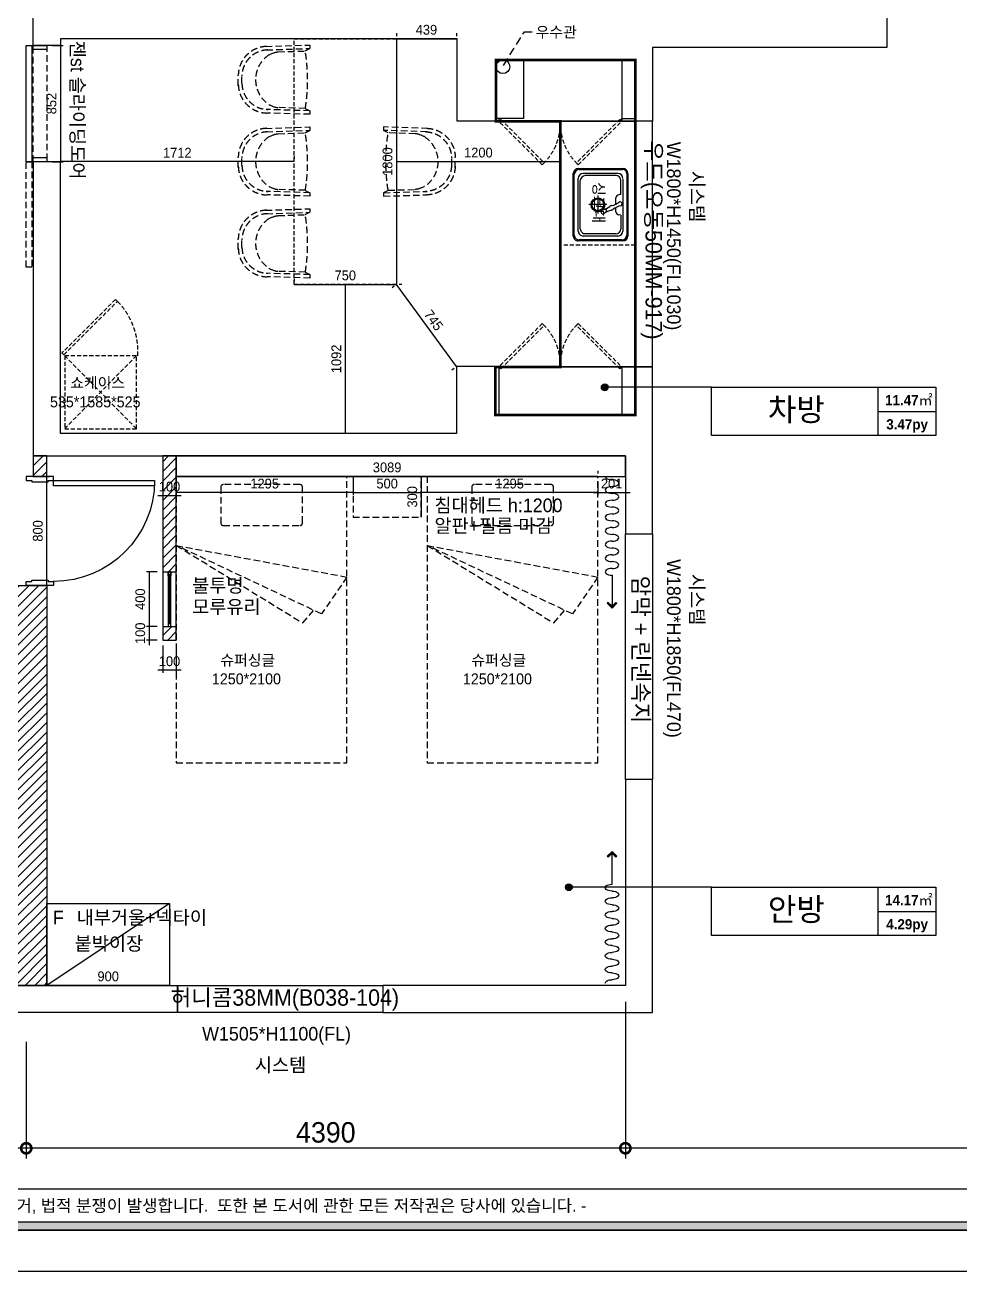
# Model space of a CAD drawing. Header units: millimetres. Extents: x 346859 to 753976, y -86090 to 5333.
# Drawn here: x 409783 to 416634, y -27949 to -18817 of the extents above; entities that cross this region are included whole.
import ezdxf
from ezdxf.enums import TextEntityAlignment as Align

# ---------------------------------------------------------------- set-up
doc = ezdxf.new("R2010")
doc.units = ezdxf.units.MM
doc.header["$LTSCALE"] = 60
for name, pattern in [('DASHED', [0.75, 0.5, -0.25]), ('DASHEDX2', [1.5, 1, -0.5]), ('DH-HID2', [1.2, 0.8, -0.4]), ('HID2', [1, 0.5, -0.5])]:
    doc.linetypes.add(name, pattern=pattern)
for name, color, linetype in [('0-ELC TEXT', 7, 'Continuous'), ('01. F-소품', 3, 'Continuous'), ('03-TEXT', 3, 'Continuous'), ('04-WIN', 4, 'Continuous'), ('06-FUR', 6, 'Continuous'), ('07-DIM WAL', 5, 'Continuous'), ('2CONTINUOUS', 2, 'Continuous'), ('3.기호.계단선', 30, 'Continuous'), ('ac-wall-fin', 3, 'Continuous'), ('CEIL-LIGHT', 7, 'Continuous'), ('CO-BATH', 6, 'Continuous'), ('CO-DO-FR', 7, 'Continuous'), ('CO-DOOR', 8, 'Continuous'), ('CO-FURB-DN', 9, 'Continuous'), ('FORM(YOURNAME)-1', 1, 'Continuous'), ('FORM(YOURNAME)-11', 1, 'Continuous'), ('FU-FURM', 251, 'DH-HID2'), ('FUR', 8, 'DASHED'), ('HAT', 8, 'Continuous'), ('설비', 140, 'Continuous')]:
    doc.layers.add(name, color=color, linetype=linetype)
doc.styles.add('YOURNAME', font='HY울릉도M.TTF')
doc.styles.add('넥슨고딕', font='NEXONLv1GothicBold.ttf')
doc.styles.add('스타일1', font='HY울릉도M.TTF')
doc.styles.add('코레일둥고', font='Korail_Round_Gothic_Medium.ttf')
doc.dimstyles.new('40', dxfattribs={"dimscale": 40, "dimtxt": 1.8, "dimasz": 0.9, "dimexe": 0.5, "dimexo": 1, "dimgap": 0.7, "dimtad": 1, "dimdec": 0, "dimzin": 0, "dimdsep": 46, "dimtxsty": 'YOURNAME', "dimblk": 'NONE', "dimcen": 0, "dimclrd": 1, "dimclre": 1, "dimclrt": 7, "dimadec": 0, "dimazin": 0, "dimtfac": 1, "dimtdec": 0, "dimtix": 1, "dimtmove": 2, "dimatfit": 3, "dimldrblk": 'NONE', "dimfxl": 1, "dimtolj": 1, "dimtzin": 0, "dimarcsym": 0})
doc.dimstyles.new('60', dxfattribs={"dimscale": 60, "dimtxt": 2.5, "dimasz": 2.5, "dimexe": 1.25, "dimexo": 2, "dimtad": 1, "dimdec": 0, "dimtxsty": '스타일1', "dimblk": 'DOTSMALL', "dimcen": 2.5, "dimclrd": 1, "dimclre": 1, "dimclrt": 2, "dimadec": 0, "dimazin": 0, "dimtfac": 1, "dimtdec": 0, "dimtix": 1, "dimtmove": 0, "dimatfit": 3, "dimldrblk": 'DOTSMALL', "dimfxl": 1.25, "dimarcsym": 0})
pattern_1 = [(45, (-89, -19737.6), (-35.355339, 35.355339), [])]

# ---------------------------------------------------------------- blocks, each defined once
blk = doc.blocks.new('FORM-ELEVATION')
at = {"layer": 'FORM(YOURNAME)-11'}
h = blk.add_hatch(color=256, dxfattribs=at)
h.dxf.hatch_style = 1
h.paths.add_polyline_path([(-10309, 35708), (71691, 35708), (71691, 35508), (-10309, 35508)])
h.paths.add_polyline_path([(-10309, -21492), (71691, -21492), (71691, -21692), (-10309, -21692)])
at = {"layer": 'Defpoints', "color": 158}
blk.add_line((62481, -20692), (-10309, -20692), dxfattribs=at)
for points in [[(-10309, -21692), (71691, -21692), (71691, 35708), (-10309, 35708)], [(-8309, 33708), (61071, 33708), (61071, -19692), (-8309, -19692)]]:
    blk.add_lwpolyline(points, close=True, dxfattribs=at)
at = {"layer": 'FORM(YOURNAME)-11', "color": 250}
blk.add_lwpolyline([(-11309, -22692), (72691, -22692), (72691, 36708), (-11309, 36708)], close=True, dxfattribs=at)
at = {"layer": 'FORM(YOURNAME)-11'}
blk.add_lwpolyline([(-10309, -21492), (71691, -21492), (71691, -21692), (-10309, -21692)], close=True, dxfattribs=at)
at = {"layer": 'FORM(YOURNAME)-11', "color": 1, "style": 'YOURNAME'}
blk.add_text("- 본 도서는 어떠한 경우에도 무단으로 도용할 수 없으며 도용시 '지적재산권' 보호에 관한 법률에 의거, 법적 분쟁이 발생합니다.  또한 본 도서에 관한 모든 저작권은 당사에 있습니다. -", height=300, dxfattribs=at).set_placement((28146, -21092), align=Align.MIDDLE_CENTER)
at = {"layer": 'FORM(YOURNAME)-11', "color": 3, "style": 'YOURNAME'}
for tag, height, p in [('1', 450, (71041, -1219)), ('2', 450, (71041, -1863)), ('3', 450, (71041, -3150)), ('4', 450, (71041, -5081)), ('5', 515, (71041, -7398)), ('6', 515, (71041, -9650)), ('7', 515, (71041, -11903)), ('8', 515, (71041, -14155)), ('9', 515, (71041, -16408)), ('10', 515, (66791, -18596)), ('11', 515, (71041, -18660)), ('12', 515, (66791, -20848)), ('13', 515, (71041, -20848))]:
    blk.add_attdef(tag, text='', height=height, dxfattribs=at).set_placement(p, align=Align.MIDDLE_RIGHT)
blk = doc.blocks.new('VUSAUSEH')
at = {"layer": '04-WIN'}
for points in [[(414255.2, 37654.2), (414255.2, 35854.2), (414381.2, 35854.2), (414381.2, 37654.2)], [(414381.2, 34631.2), (414381.2, 32831.2), (414182.2, 32831.2), (414182.2, 34631.2)], [(412406.2, 31322.2), (412406.2, 31122.2), (410901.2, 31122.2), (410901.2, 31322.2)]]:
    blk.add_lwpolyline(points, close=True, dxfattribs=at)
at = {"layer": '2CONTINUOUS'}
for points in [[(414381.2, 37654.2), (414255.2, 37654.2), (414255.2, 38104.2), (413235.2, 38104.2), (413235.2, 37654.2), (412950.2, 37654.2), (412950.2, 38259.2), (410043.2, 38259.2), (410043.2, 38210.2), (409843.2, 38210.2), (409843.2, 38445.2), (415897.2, 38445.2), (415897.2, 38899.2), (416097.2, 38899.2), (416097.2, 38194.2), (414381.2, 38194.2), (414381.2, 37654.2)], [(414381.2, 35854.2), (414255.2, 35854.2), (414255.2, 35502.2), (413229.2, 35502.2), (413229.2, 35857.2), (412944.2, 35857.2), (412944.2, 35367.2), (410043.2, 35367.2), (410043.2, 37358.2), (409843.2, 37358.2)], [(409843.2, 37358.2), (409843.2, 35202.2), (414182.2, 35202.2), (414182.2, 34631.2), (414381.2, 34631.2), (414381.2, 35854.2)], [(414381.2, 32831.2), (414182.2, 32831.2), (414182.2, 31322.2), (412406.2, 31322.2), (412406.2, 31122.2), (414381.2, 31122.2), (414381.2, 32831.2)]]:
    blk.add_lwpolyline(points, dxfattribs=at)
blk.add_lwpolyline([(410901.2, 31322.2), (410901.2, 31122.2), (409481.2, 31122.2), (409481.2, 31322.2)], close=True, dxfattribs=at)
at = {"layer": '0-ELC TEXT', "style": '코레일둥고'}
for s, p in [('W1800*H1450(FL1030)', (414487.1, 37504.2)), ('W1800*H1850(FL470)', (414487.1, 34445.4))]:
    blk.add_text(s, height=100, rotation=270, dxfattribs=at).set_placement(p)
blk.add_text('W1505*H1100(FL)', height=100, dxfattribs=at).set_placement((411081.1, 30917.1))
blk = doc.blocks.new('F-701')
at = {"layer": 'FU-FURM'}
for p, q in [((-550, -506.5), (376, -1074)), ((514, -1008), (-550, -506.5)), ((-550, -506.5), (700, -738)), ((700, -738), (514, -1008)), ((376, -1074), (460, -978))]:
    blk.add_line(p, q, dxfattribs=at)
blk.add_lwpolyline([(-550, -2100), (700, -2100), (700, 0), (-550, 0)], close=True, dxfattribs=at)
blk.add_lwpolyline([(-205, -360), (355, -360, 0.414214), (375, -340), (375, -80, 0.414214), (355, -60), (-205, -60, 0.414214), (-225, -80), (-225, -340, 0.414214)], format="xyb", close=True, dxfattribs=at)
at = {"layer": 'FU-FURM', "style": '코레일둥고'}
for s, p in [('슈퍼싱글', (-227.7, -1386.7)), ('1250*2100', (-289.5, -1524.3))]:
    blk.add_text(s, height=80, dxfattribs=at).set_placement(p)
blk = doc.blocks.new('FFSFDF')
at = {"layer": '01. F-소품'}
blk.add_hatch(color=8, dxfattribs=at).paths.add_polyline_path([(1567672.9, 1746751.1), (1567679.9, 1746744.1), (1567715.3, 1746779.4), (1567679.9, 1746814.8), (1567672.9, 1746807.7), (1567701.2, 1746779.4)])
at = {"layer": '01. F-소품', "color": 8}
for p, q in [((1567474.8, 1746779.4), (1567701.2, 1746779.4)), ((1567672.9, 1746807.7), (1567679.9, 1746814.8)), ((1567672.9, 1746751.1), (1567679.9, 1746744.1))]:
    blk.add_line(p, q, dxfattribs=at)
for points in [[(1567672.9, 1746807.7), (1567701.2, 1746779.4), (1567672.9, 1746751.1)], [(1567679.9, 1746814.8), (1567715.3, 1746779.4), (1567679.9, 1746744.1)]]:
    blk.add_lwpolyline(points, dxfattribs=at)
for centre, start_param, end_param in [((1566749.8, 1746779.4), 6.283185, 7.853982), ((1566799.8, 1746779.4), 1.570796, 4.712389), ((1566849.8, 1746779.4), 4.712389, 7.853982), ((1566899.8, 1746779.4), 1.570796, 4.712389), ((1566949.8, 1746779.4), 4.712389, 7.853982), ((1566999.8, 1746779.4), 1.570796, 4.712389), ((1567049.8, 1746779.4), 4.712389, 7.853982), ((1567099.8, 1746779.4), 1.570796, 4.712389), ((1567149.8, 1746779.4), 4.712389, 7.853982), ((1567199.8, 1746779.4), 1.570796, 4.712389), ((1567249.8, 1746779.4), 4.712389, 7.853982), ((1567299.8, 1746779.4), 1.570796, 4.712389), ((1567349.8, 1746779.4), 4.712389, 7.853982), ((1567399.8, 1746779.4), 1.570796, 4.712389), ((1567449.8, 1746779.4), 4.712389, 7.853982)]:
    blk.add_ellipse(centre, major_axis=(0, -50), ratio=0.5, start_param=start_param, end_param=end_param, dxfattribs=at)
blk = doc.blocks.new('*D69')
at = {"layer": '07-DIM WAL', "color": 1, "lineweight": -2, "transparency": 16777216}
for p, q in [((410892.2, -22085.4), (410892.2, -22105.4)), ((413981.2, -22085.4), (413981.2, -22105.4)), ((413981.2, -22125.4), (410892.2, -22125.4))]:
    blk.add_line(p, q, dxfattribs=at)
at = {"layer": 'Defpoints', "color": 0, "transparency": 16777216}
for p in [(410892.2, -22125.4), (410892.2, -22125.4), (413981.2, -22125.4)]:
    blk.add_point(p, dxfattribs=at)
at = {"layer": '07-DIM WAL', "color": 7, "transparency": 16777216, "insert": (412436.7, -22060), "char_height": 72, "attachment_point": 5, "style": 'YOURNAME'}
blk.add_mtext('\\A1;3089', dxfattribs=at)
blk = doc.blocks.new('_None')
blk = doc.blocks.new('*D70')
at = {"layer": '07-DIM WAL', "color": 1, "lineweight": -2, "transparency": 16777216}
for p, q in [((412686.7, -22165.4), (412686.7, -22264.1)), ((413981.2, -22165.4), (413981.2, -22264.1)), ((413981.2, -22244.1), (412686.7, -22244.1))]:
    blk.add_line(p, q, dxfattribs=at)
at = {"layer": 'Defpoints', "color": 0, "transparency": 16777216}
for p in [(412686.7, -22125.4), (413981.2, -22125.4), (412686.7, -22244.1)]:
    blk.add_point(p, dxfattribs=at)
at = {"layer": '07-DIM WAL', "color": 7, "transparency": 16777216, "insert": (413334, -22178.7), "char_height": 72, "attachment_point": 5, "style": 'YOURNAME'}
blk.add_mtext('\\A1;1295', dxfattribs=at)
blk = doc.blocks.new('*D71')
at = {"layer": '07-DIM WAL', "color": 1, "lineweight": -2, "transparency": 16777216}
for p, q in [((410892.2, -22165.4), (410892.2, -22264.1)), ((412186.7, -22165.4), (412186.7, -22264.1)), ((412186.7, -22244.1), (410892.2, -22244.1))]:
    blk.add_line(p, q, dxfattribs=at)
at = {"layer": 'Defpoints', "color": 0, "transparency": 16777216}
for p in [(410892.2, -22125.4), (412186.7, -22125.4), (410892.2, -22244.1)]:
    blk.add_point(p, dxfattribs=at)
at = {"layer": '07-DIM WAL', "color": 7, "transparency": 16777216, "insert": (411539.5, -22178.7), "char_height": 72, "attachment_point": 5, "style": 'YOURNAME'}
blk.add_mtext('\\A1;1295', dxfattribs=at)
blk = doc.blocks.new('*D74')
at = {"layer": '07-DIM WAL', "color": 1, "lineweight": -2, "transparency": 16777216}
for p, q in [((409943.2, -25815.4), (409943.2, -25835.4)), ((410842.7, -25815.4), (410842.7, -25835.4)), ((409943.2, -25855.4), (410842.7, -25855.4))]:
    blk.add_line(p, q, dxfattribs=at)
at = {"layer": 'Defpoints', "color": 0, "transparency": 16777216}
for p in [(409943.2, -25855.4), (410842.7, -25855.4), (410842.7, -25855.4)]:
    blk.add_point(p, dxfattribs=at)
at = {"layer": '07-DIM WAL', "color": 7, "transparency": 16777216, "insert": (410393, -25790), "char_height": 72, "attachment_point": 5, "style": 'YOURNAME'}
blk.add_mtext('\\A1;900', dxfattribs=at)
blk = doc.blocks.new('*D75')
at = {"layer": '07-DIM WAL', "color": 1, "lineweight": -2, "transparency": 16777216}
for p, q in [((412186.7, -22165.4), (412186.7, -22264.1)), ((412686.7, -22165.4), (412686.7, -22264.1)), ((412186.7, -22244.1), (412686.7, -22244.1))]:
    blk.add_line(p, q, dxfattribs=at)
at = {"layer": 'Defpoints', "color": 0, "transparency": 16777216}
for p in [(412186.7, -22125.4), (412686.7, -22125.4), (412686.7, -22244.1)]:
    blk.add_point(p, dxfattribs=at)
at = {"layer": '07-DIM WAL', "color": 7, "transparency": 16777216, "insert": (412436.7, -22178.6), "char_height": 72, "attachment_point": 5, "style": 'YOURNAME'}
blk.add_mtext('\\A1;500', dxfattribs=at)
blk = doc.blocks.new('*D76')
at = {"layer": '07-DIM WAL', "color": 1, "lineweight": -2, "transparency": 16777216}
for p, q in [((412646.7, -22125.4), (412666.7, -22125.4)), ((412686.7, -22125.4), (412686.7, -22425.4)), ((412646.7, -22425.4), (412666.7, -22425.4))]:
    blk.add_line(p, q, dxfattribs=at)
at = {"layer": 'Defpoints', "color": 0, "transparency": 16777216}
for p in [(412686.7, -22125.4), (412686.7, -22425.4), (412686.7, -22425.4)]:
    blk.add_point(p, dxfattribs=at)
at = {"layer": '07-DIM WAL', "color": 7, "transparency": 16777216, "insert": (412621.3, -22275.4), "char_height": 72, "attachment_point": 5, "rotation": 90, "style": 'YOURNAME'}
blk.add_mtext('\\A1;300', dxfattribs=at)
blk = doc.blocks.new('FB-021')
at = {"layer": 'CO-FURB-DN', "color": 8}
for p, q in [((-228.9, 399.9), (228.9, 399.9)), ((-265.3, 36.4), (-265.3, 363.6)), ((-228.9, 327.2), (-228.9, 72.7)), ((-187.4, 363.6), (192.6, 363.6)), ((228.9, 327.2), (228.9, 72.7)), ((265.3, 363.6), (265.3, 36.4)), ((228.9, 0), (-228.9, 0)), ((192.6, 36.4), (-192.6, 36.4))]:
    blk.add_line(p, q, dxfattribs=at)
at = {"layer": 'CO-FURB-DN', "color": 251}
for p, q in [((-228.9, 392.7), (221.7, 392.7)), ((-258, 43.6), (-258, 363.6)), ((-213.8, 313.1), (-213.8, 87.6)), ((-76.4, 349), (-178, 349)), ((-76.4, 349), (-72.7, 334.5)), ((-5.1, 312.7), (-51.6, 312.7)), ((50.9, 312.7), (19.7, 312.7)), ((76.4, 349), (72.7, 334.5)), ((76.4, 349), (178, 349)), ((212.3, 313.1), (212.3, 87.6)), ((258, 356.3), (258, 43.6)), ((-1.4, 245.4), (-1.4, 113.5)), ((-67.3, 179.4), (64.6, 179.4)), ((221.7, 7.3), (-221.7, 7.3)), ((178, 50.9), (-177.4, 50.9))]:
    blk.add_line(p, q, dxfattribs=at)
for radius in [50.2, 42.9]:
    blk.add_circle((0.1, 180.1), radius, dxfattribs=at)
at = {"layer": 'CO-FURB-DN', "color": 8}
for centre, radius, start, end in [((-228.9, 363.6), 36.4, 90, 180), ((228.9, 363.6), 36.4, 0, 90), ((-192.6, 327.2), 36.4, 90, 180), ((-6.6, 343), 15.3, 359.24513, 229.30547), ((-131.8, 248.8), 141.7, 13.13942, 38.58818), ((43.5, 289.7), 38.3, 193.13942, 216.32134), ((146.6, 375.3), 141.7, 190.55529, 216.41371), ((1.8, 268.4), 38.3, 16.55093, 36.41371), ((236.7, 338.3), 206.8, 196.55093, 214.00557), ((192.6, 327.2), 36.4, 0, 90), ((-101.6, 183.1), 141.7, 14.79799, 36.32134), ((45.8, 228.7), 15.3, 58.14565, 163.3853), ((50.7, 217.8), 15.3, 174.46116, 18.12318), ((-228.9, 36.4), 36.4, 180, 270), ((-192.6, 72.7), 36.4, 180, 270), ((192.6, 72.7), 36.4, 270, 0), ((228.9, 36.4), 36.4, 270, 0)]:
    blk.add_arc(centre, radius, start, end, dxfattribs=at)
at = {"layer": 'CO-FURB-DN', "color": 251}
for centre, radius, start, end in [((-228.9, 363.6), 29.1, 90, 180), ((221.7, 356.3), 36.4, 0, 90), ((-177.4, 312.7), 36.4, 90, 180), ((-50.9, 334.5), 21.8, 180, 270), ((50.9, 334.5), 21.8, 270, 0), ((176, 312.7), 36.4, 0, 90), ((-221.7, 43.6), 36.4, 180, 270), ((-176.7, 87.9), 37, 180.4305, 268.96063), ((176, 87.6), 36.4, 270, 0), ((221.7, 43.6), 36.4, 270, 0)]:
    blk.add_arc(centre, radius, start, end, dxfattribs=at)
blk = doc.blocks.new('D-002')
at = {"layer": 'CO-DO-FR'}
for points in [[(0, 200), (0, 0), (30, 0), (30, 40), (40, 40), (40, 160), (30, 160), (30, 200), (0, 200)], [(800, 200), (800, 0), (770, 0), (770, 40), (760, 40), (760, 160), (770, 160), (770, 200), (800, 200)]]:
    blk.add_lwpolyline(points, close=True, dxfattribs=at)
at = {"layer": 'CO-DOOR'}
blk.add_lwpolyline([(730, 940), (730, 200), (770, 200), (770, 940)], close=True, dxfattribs=at)
blk.add_arc((770, 200), 740, 90, 180, dxfattribs=at)
blk = doc.blocks.new('*D147')
at = {"layer": '07-DIM WAL', "color": 1, "lineweight": -2, "transparency": 16777216}
for p, q in [((409932.7, -22125.4), (409963.2, -22125.4)), ((409943.2, -22925.4), (409943.2, -22125.4)), ((409903.2, -22925.4), (409923.2, -22925.4))]:
    blk.add_line(p, q, dxfattribs=at)
at = {"layer": 'Defpoints', "color": 0, "transparency": 16777216}
for p in [(409892.7, -22125.4), (409943.2, -22125.4), (409943.2, -22925.4)]:
    blk.add_point(p, dxfattribs=at)
at = {"layer": '07-DIM WAL', "color": 7, "transparency": 16777216, "insert": (409877.7, -22525.4), "char_height": 72, "attachment_point": 5, "rotation": 90, "style": 'YOURNAME'}
blk.add_mtext('\\A1;800', dxfattribs=at)
blk = doc.blocks.new('F-122')
at = {"layer": 'FU-FURM'}
for p, q in [((-44.5, 507.6), (33.4, 507.7)), ((-26.5, 482.3), (26.6, 482.3)), ((-253.8, -17.2), (-244.1, 296.9)), ((-228.4, -17.2), (-218.5, 303.3)), ((-185.5, 277.2), (-187.7, 272.4)), ((-183.3, 281.4), (-185.5, 277.2)), ((182.6, 281.9), (184.8, 277.6)), ((184.8, 277.6), (187.1, 272.9)), ((217.8, 301.5), (228.5, -16.6)), ((243, 308.1), (253.9, -16.6)), ((-210.5, 16.6), (-204.3, 215.2)), ((-203.9, 218.6), (-204.3, 215.2)), ((-203.6, 221.9), (-203.9, 218.6)), ((-203.2, 225.1), (-203.6, 221.9)), ((-202.7, 228.2), (-203.2, 225.1)), ((-202.1, 231.5), (-202.7, 228.2)), ((-201.3, 234.9), (-202.1, 231.5)), ((-200.3, 238.5), (-201.3, 234.9)), ((-199.2, 242.4), (-200.3, 238.5)), ((-197.7, 246.9), (-199.2, 242.4)), ((-196, 251.7), (-197.7, 246.9)), ((-194.1, 256.9), (-196, 251.7)), ((-192.1, 262.1), (-194.1, 256.9)), ((-189.9, 267.4), (-192.1, 262.1)), ((-187.7, 272.4), (-189.9, 267.4)), ((187.1, 272.9), (189.3, 267.8)), ((189.3, 267.8), (191.4, 262.6)), ((191.4, 262.6), (193.5, 257.3)), ((193.5, 257.3), (195.4, 252.2)), ((195.4, 252.2), (197.1, 247.4)), ((197.1, 247.4), (198.6, 242.9)), ((198.6, 242.9), (199.8, 239)), ((199.8, 239), (200.7, 235.4)), ((200.7, 235.4), (201.5, 232)), ((201.5, 232), (202.1, 228.7)), ((202.1, 228.7), (202.6, 225.6)), ((202.6, 225.6), (203, 222.4)), ((203, 222.4), (203.4, 219.1)), ((203.4, 219.1), (203.8, 215.7)), ((203.8, 215.7), (210.4, 17.1)), ((-211.6, 16.7), (-228.4, -17.2)), ((211.5, 17.2), (228.5, -16.6)), ((-228.4, -17.2), (-253.8, -17.2)), ((253.9, -16.6), (228.5, -16.6))]:
    blk.add_line(p, q, dxfattribs=at)
for centre, radius, start, end in [((-30.8, 294), 213.6, 90.90916, 178.7855), ((-24.5, 286.7), 194.3, 90.90924, 178.78542), ((23.8, 286.8), 194.3, 1.35653, 89.23304), ((30.1, 294.1), 213.6, 1.35671, 89.233), ((-0.2, 162.3), 218.5, 33.19496, 146.94725), ((-0.2, 162.3), 218.5, 158.34937, 158.47219), ((-0.2, 162.3), 218.5, 21.66998, 21.79281), ((-1.7, 1330.6), 1330.6, 260.92322, 279.2189)]:
    blk.add_arc(centre, radius, start, end, dxfattribs=at)
blk = doc.blocks.new('*D151')
at = {"layer": '07-DIM WAL', "color": 1, "lineweight": -2, "transparency": 16777216}
for p, q in [((412130.2, -20718.4), (412130.2, -21810.4)), ((412170.2, -20718.4), (412150.2, -20718.4)), ((412216.2, -21810.4), (412110.2, -21810.4))]:
    blk.add_line(p, q, dxfattribs=at)
at = {"layer": 'Defpoints', "color": 0, "transparency": 16777216}
for p in [(412130.2, -20718.4), (412130.2, -21810.4), (412256.2, -21810.4)]:
    blk.add_point(p, dxfattribs=at)
at = {"layer": '07-DIM WAL', "color": 7, "transparency": 16777216, "insert": (412064.7, -21264.4), "char_height": 72, "attachment_point": 5, "rotation": 90, "style": 'YOURNAME'}
blk.add_mtext('\\A1;1092', dxfattribs=at)
blk = doc.blocks.new('*D152')
at = {"layer": '07-DIM WAL', "color": 1, "lineweight": -2, "transparency": 16777216}
for p, q in [((412505.2, -19778.4), (412505.2, -19798.4)), ((413705.2, -20723), (413705.2, -19798.4)), ((412505.2, -19818.4), (413705.2, -19818.4))]:
    blk.add_line(p, q, dxfattribs=at)
at = {"layer": 'Defpoints', "color": 0, "transparency": 16777216}
for p in [(412505.2, -19818.4), (413705.2, -19818.4), (413705.2, -20763)]:
    blk.add_point(p, dxfattribs=at)
at = {"layer": '07-DIM WAL', "color": 7, "transparency": 16777216, "insert": (413105.2, -19753), "char_height": 72, "attachment_point": 5, "style": 'YOURNAME'}
blk.add_mtext('\\A1;1200', dxfattribs=at)
blk = doc.blocks.new('*D153')
at = {"layer": '07-DIM WAL', "color": 1, "lineweight": -2, "transparency": 16777216}
for p, q in [((412472.9, -20742), (412489.1, -20730.2)), ((412944.2, -21320.4), (412505.2, -20718.4)), ((412911.9, -21344), (412928.1, -21332.2))]:
    blk.add_line(p, q, dxfattribs=at)
at = {"layer": 'Defpoints', "color": 0, "transparency": 16777216}
for p in [(412505.2, -20718.4), (412505.2, -20718.4), (412944.2, -21320.4)]:
    blk.add_point(p, dxfattribs=at)
at = {"layer": '07-DIM WAL', "color": 7, "transparency": 16777216, "insert": (412777, -20981.3), "char_height": 72, "attachment_point": 5, "rotation": 306.10087, "style": 'YOURNAME'}
blk.add_mtext('\\A1;745', dxfattribs=at)
blk = doc.blocks.new('*D154')
at = {"layer": '07-DIM WAL', "color": 1, "lineweight": -2, "transparency": 16777216}
for p, q in [((411755.2, -20678.4), (411755.2, -20698.4)), ((411755.2, -20718.4), (412505.2, -20718.4)), ((412505.2, -20678.4), (412505.2, -20698.4))]:
    blk.add_line(p, q, dxfattribs=at)
at = {"layer": 'Defpoints', "color": 0, "transparency": 16777216}
for p in [(411755.2, -20718.4), (412505.2, -20718.4), (412505.2, -20718.4)]:
    blk.add_point(p, dxfattribs=at)
at = {"layer": '07-DIM WAL', "color": 7, "transparency": 16777216, "insert": (412130.2, -20653), "char_height": 72, "attachment_point": 5, "style": 'YOURNAME'}
blk.add_mtext('\\A1;750', dxfattribs=at)
blk = doc.blocks.new('*D155')
at = {"layer": '07-DIM WAL', "color": 1, "lineweight": -2, "transparency": 16777216}
for p, q in [((412505.2, -18918.4), (412505.2, -20718.4)), ((412545.2, -18918.4), (412525.2, -18918.4)), ((412545.2, -20718.4), (412525.2, -20718.4))]:
    blk.add_line(p, q, dxfattribs=at)
at = {"layer": 'Defpoints', "color": 0, "transparency": 16777216}
for p in [(412505.2, -18918.4), (412505.2, -20718.4), (412505.2, -20718.4)]:
    blk.add_point(p, dxfattribs=at)
at = {"layer": '07-DIM WAL', "color": 7, "transparency": 16777216, "insert": (412439.7, -19818.4), "char_height": 72, "attachment_point": 5, "rotation": 90, "style": 'YOURNAME'}
blk.add_mtext('\\A1;1800', dxfattribs=at)
blk = doc.blocks.new('*D156')
at = {"layer": '07-DIM WAL', "color": 1, "lineweight": -2, "transparency": 16777216}
for p, q in [((412505.2, -18878.4), (412505.2, -18898.4)), ((412944.2, -18878.4), (412944.2, -18898.4)), ((412505.2, -18918.4), (412944.2, -18918.4))]:
    blk.add_line(p, q, dxfattribs=at)
at = {"layer": 'Defpoints', "color": 0, "transparency": 16777216}
for p in [(412505.2, -18918.4), (412944.2, -18918.4), (412944.2, -18918.4)]:
    blk.add_point(p, dxfattribs=at)
at = {"layer": '07-DIM WAL', "color": 7, "transparency": 16777216, "insert": (412724.7, -18853), "char_height": 72, "attachment_point": 5, "style": 'YOURNAME'}
blk.add_mtext('\\A1;439', dxfattribs=at)
blk = doc.blocks.new('*D157')
at = {"layer": '07-DIM WAL', "color": 1, "lineweight": -2, "transparency": 16777216}
for p, q in [((411755.2, -19778.4), (411755.2, -19798.4)), ((411755.2, -19818.4), (410043.2, -19818.4)), ((410043.2, -19857.4), (410043.2, -19838.4))]:
    blk.add_line(p, q, dxfattribs=at)
at = {"layer": 'Defpoints', "color": 0, "transparency": 16777216}
for p in [(410043.2, -19817.4), (410043.2, -19818.4), (411755.2, -19818.4)]:
    blk.add_point(p, dxfattribs=at)
at = {"layer": '07-DIM WAL', "color": 7, "transparency": 16777216, "insert": (410899.2, -19753.6), "char_height": 72, "attachment_point": 5, "style": 'YOURNAME'}
blk.add_mtext('\\A1;1712', dxfattribs=at)
blk = doc.blocks.new('*D184')
at = {"layer": '07-DIM WAL', "color": 1, "lineweight": -2, "transparency": 16777216}
for p, q in [((410752.2, -22825.4), (410673.7, -22825.4)), ((410693.7, -22825.4), (410693.7, -23225.4)), ((410752.2, -23225.4), (410673.7, -23225.4))]:
    blk.add_line(p, q, dxfattribs=at)
at = {"layer": 'Defpoints', "color": 0, "transparency": 16777216}
for p in [(410792.2, -22825.4), (410693.7, -23225.4), (410792.2, -23225.4)]:
    blk.add_point(p, dxfattribs=at)
at = {"layer": '07-DIM WAL', "color": 7, "transparency": 16777216, "insert": (410628.2, -23025.4), "char_height": 72, "attachment_point": 5, "rotation": 90, "style": 'YOURNAME'}
blk.add_mtext('\\A1;400', dxfattribs=at)
blk = doc.blocks.new('*D185')
at = {"layer": '07-DIM WAL', "color": 1, "lineweight": -2, "transparency": 16777216}
for p, q in [((410693.7, -23189.4), (410693.7, -23361.4)), ((410752.2, -23225.4), (410673.7, -23225.4)), ((410752.2, -23325.4), (410673.7, -23325.4))]:
    blk.add_line(p, q, dxfattribs=at)
at = {"layer": 'Defpoints', "color": 0, "transparency": 16777216}
for p in [(410792.2, -23225.4), (410693.7, -23325.4), (410792.2, -23325.4)]:
    blk.add_point(p, dxfattribs=at)
at = {"layer": '07-DIM WAL', "color": 7, "transparency": 16777216, "insert": (410628.2, -23275.4), "char_height": 72, "attachment_point": 5, "rotation": 90, "style": 'YOURNAME'}
blk.add_mtext('\\A1;100', dxfattribs=at)
blk = doc.blocks.new('*D186')
at = {"layer": '07-DIM WAL', "color": 1, "lineweight": -2, "transparency": 16777216}
for p, q in [((410792.2, -23365.4), (410792.2, -23566.1)), ((410892.2, -23365.4), (410892.2, -23566.1)), ((410928.2, -23546.1), (410756.2, -23546.1))]:
    blk.add_line(p, q, dxfattribs=at)
at = {"layer": 'Defpoints', "color": 0, "transparency": 16777216}
for p in [(410792.2, -23325.4), (410892.2, -23325.4), (410792.2, -23546.1)]:
    blk.add_point(p, dxfattribs=at)
at = {"layer": '07-DIM WAL', "color": 7, "transparency": 16777216, "insert": (410842.2, -23480.7), "char_height": 72, "attachment_point": 5, "style": 'YOURNAME'}
blk.add_mtext('\\A1;100', dxfattribs=at)
blk = doc.blocks.new('*D187')
at = {"layer": '07-DIM WAL', "color": 1, "lineweight": -2, "transparency": 16777216}
for p, q in [((413981.2, -22165.4), (413981.2, -22264.1)), ((414182.2, -22165.4), (414182.2, -22264.1)), ((413945.2, -22244.1), (414218.2, -22244.1))]:
    blk.add_line(p, q, dxfattribs=at)
at = {"layer": 'Defpoints', "color": 0, "transparency": 16777216}
for p in [(413981.2, -22125.4), (414182.2, -22125.4), (414182.2, -22244.1)]:
    blk.add_point(p, dxfattribs=at)
at = {"layer": '07-DIM WAL', "color": 7, "transparency": 16777216, "insert": (414081.7, -22178.6), "char_height": 72, "attachment_point": 5, "style": 'YOURNAME'}
blk.add_mtext('\\A1;201', dxfattribs=at)
blk = doc.blocks.new('*D188')
at = {"layer": '07-DIM WAL', "color": 1, "lineweight": -2, "transparency": 16777216}
for p, q in [((409983.2, -18967.4), (410063.2, -18967.4)), ((410043.2, -18967.4), (410043.2, -19819.4)), ((409983.2, -19819.4), (410063.2, -19819.4))]:
    blk.add_line(p, q, dxfattribs=at)
at = {"layer": 'Defpoints', "color": 0, "transparency": 16777216}
for p in [(409943.2, -18967.4), (409943.2, -19819.4), (410043.2, -19819.4)]:
    blk.add_point(p, dxfattribs=at)
at = {"layer": '07-DIM WAL', "color": 7, "transparency": 16777216, "insert": (409977.8, -19393.4), "char_height": 72, "attachment_point": 5, "rotation": 90, "style": 'YOURNAME'}
blk.add_mtext('\\A1;852', dxfattribs=at)
blk = doc.blocks.new('_DotSmall')
at = {"color": 0, "linetype": 'ByBlock', "const_width": 0.5}
blk.add_lwpolyline([(-0.0625, 0, 1), (0.0625, 0, 1)], format="xyb", close=True, dxfattribs=at)
blk = doc.blocks.new('*D190')
at = {"layer": '07-DIM WAL', "color": 1, "lineweight": -2, "transparency": 16777216}
for p, q in [((414182.2, -25975.4), (414182.2, -27124.5)), ((409792.7, -26269.5), (409792.7, -27124.5)), ((414182.2, -27049.5), (409792.7, -27049.5))]:
    blk.add_line(p, q, dxfattribs=at)
at = {"layer": 'Defpoints', "color": 0, "transparency": 16777216}
for p in [(414182.2, -25855.4), (409792.7, -26149.5), (409792.7, -27049.5)]:
    blk.add_point(p, dxfattribs=at)
at = {"layer": '07-DIM WAL', "color": 1, "lineweight": -2, "transparency": 16777216, "xscale": 150, "yscale": 150, "zscale": 150, "rotation": 180}
blk.add_blockref('_DotSmall', (409792.7, -27049.5), dxfattribs=at)
at = {"layer": '07-DIM WAL', "color": 1, "lineweight": -2, "transparency": 16777216, "xscale": 150, "yscale": 150, "zscale": 150}
blk.add_blockref('_DotSmall', (414182.2, -27049.5), dxfattribs=at)
at = {"layer": '07-DIM WAL', "color": 2, "transparency": 16777216, "insert": (411987.5, -26933.9), "char_height": 150, "attachment_point": 5, "style": '스타일1'}
blk.add_mtext('4390', dxfattribs=at)
blk = doc.blocks.new('*D287')
at = {"layer": '07-DIM WAL', "color": 1, "lineweight": -2, "transparency": 16777216}
for p, q in [((410792.2, -22015.4), (410792.2, -22286.2)), ((410892.2, -22165.4), (410892.2, -22286.2)), ((410756.2, -22266.2), (410928.2, -22266.2))]:
    blk.add_line(p, q, dxfattribs=at)
at = {"layer": 'Defpoints', "color": 0, "transparency": 16777216}
for p in [(410792.2, -21975.4), (410892.2, -22125.4), (410892.2, -22266.2)]:
    blk.add_point(p, dxfattribs=at)
at = {"layer": '07-DIM WAL', "color": 7, "transparency": 16777216, "insert": (410842.2, -22200.7), "char_height": 72, "attachment_point": 5, "style": 'YOURNAME'}
blk.add_mtext('\\A1;100', dxfattribs=at)

msp = doc.modelspace()

# ---------------------------------------------------------------- hatches: boundary and pattern name
at = {"layer": '0-ELC TEXT'}
h = msp.add_hatch(color=256, dxfattribs=at)
h.dxf.hatch_style = 1
edge = h.paths.add_edge_path()
edge.add_arc((414031.1, -21472.7), 25, -270, 90, ccw=False)
h = msp.add_hatch(color=256, dxfattribs=at)
h.dxf.hatch_style = 1
edge = h.paths.add_edge_path()
edge.add_arc((414031.1, -21472.7), 25, -270, 90, ccw=False)
h = msp.add_hatch(color=256, dxfattribs=at)
h.dxf.hatch_style = 1
edge = h.paths.add_edge_path()
edge.add_arc((413768.5, -25136.3), 25, -270, 90, ccw=False)
h = msp.add_hatch(color=256, dxfattribs=at)
h.dxf.hatch_style = 1
edge = h.paths.add_edge_path()
edge.add_arc((413768.5, -25136.3), 25, -270, 90, ccw=False)
at = {"layer": 'HAT', "transparency": 33554687}
h = msp.add_hatch(dxfattribs=at)
h.set_pattern_fill('_USER', color=256, scale=50, angle=45, pattern_type=0)
h.set_pattern_definition(pattern_1)
h.paths.add_polyline_path([(409692.7, -25855.4), (409943.2, -25855.4), (409943.2, -25255.4), (409943.2, -22925.4), (409792.7, -22925.4), (407640.2, -22925.4), (407640.2, -22562.4), (407540.2, -22562.4), (407540.2, -23025.4), (408902.7, -23025.4), (409692.7, -23025.4), (409692.7, -23815.4)])
h.paths.add_polyline_path([(409843.2, -21975.4), (409843.2, -22125.4), (409943.2, -22125.4), (409943.2, -21975.4)])
h = msp.add_hatch(dxfattribs=at)
h.set_pattern_fill('_USER', color=256, scale=50, angle=45, pattern_type=0)
h.set_pattern_definition(pattern_1)
h.paths.add_polyline_path([(410892.2, -22825.4), (410892.2, -22632), (410892.2, -21975.4), (410792.2, -21975.4), (410792.2, -22825.4), (410832.2, -22825.4), (410852.2, -22825.4)])
h.paths.add_polyline_path([(410792.2, -23225.4), (410792.2, -23325.4), (410892.2, -23325.4), (410892.2, -23225.4), (410852.2, -23225.4), (410832.2, -23225.4)])

# ---------------------------------------------------------------- linework, layer by layer
at = {"layer": '0-ELC TEXT'}
for p, q in [((414813.2, -21472.7), (414031.1, -21472.7)), ((416033.2, -21826.4), (416033.2, -21472.7)), ((416033.2, -21649.6), (416457.9, -21649.6)), ((414813.2, -25136.3), (413768.5, -25136.3)), ((416033.2, -25490.1), (416033.2, -25136.3)), ((416033.2, -25313.2), (416457.9, -25313.2))]:
    msp.add_line(p, q, dxfattribs=at)
at = {"layer": '0-ELC TEXT', "color": 7, "linetype": 'DASHEDX2'}
msp.add_lwpolyline([(413288.5, -19113.4), (413442.7, -18867.5), (413498.8, -18867.5)], dxfattribs=at)
at = {"layer": '0-ELC TEXT'}
for points in [[(414813.2, -21472.7), (416457.9, -21472.7), (416457.9, -21826.4), (414813.2, -21826.4)], [(414813.2, -25136.3), (416457.9, -25136.3), (416457.9, -25490.1), (414813.2, -25490.1)]]:
    msp.add_lwpolyline(points, close=True, dxfattribs=at)
for centre in [(414031.1, -21472.7), (414031.1, -21472.7), (413768.5, -25136.3), (413768.5, -25136.3)]:
    msp.add_circle(centre, 25, dxfattribs=at)
at = {"layer": '06-FUR'}
for p, q in [((414155.2, -19073.4), (414155.2, -19523.4)), ((413255.2, -19503.4), (413255.2, -19523.4)), ((410842.7, -25255.4), (409943.2, -25855.4))]:
    msp.add_line(p, q, dxfattribs=at)
for points in [[(413235.2, -19523.4), (414255.2, -19523.4), (414255.2, -19073.4), (413235.2, -19073.4)], [(413705.2, -21323.4), (414255.2, -21323.4), (414255.2, -19523.4), (413705.2, -19523.4)], [(414155.2, -19503.4), (414255.2, -19503.4), (414255.2, -19523.4), (414155.2, -19523.4)], [(414255.2, -21323.4), (413229.2, -21323.4), (413229.2, -21675.4), (414255.2, -21675.4)], [(413229.2, -21323.4), (413255.2, -21323.4), (413255.2, -21675.4), (413229.2, -21675.4)], [(410892.2, -22125.4), (414182.2, -22125.4), (414182.2, -21975.4), (410892.2, -21975.4)], [(409943.2, -25255.4), (410842.7, -25255.4), (410842.7, -25855.4), (409943.2, -25855.4)]]:
    msp.add_lwpolyline(points, close=True, dxfattribs=at)
for points in [[(413235.2, -19073.4), (413435.2, -19073.4), (413435.2, -19503.4), (413235.2, -19503.4)], [(414255.2, -21323.4), (414155.2, -21323.4), (414155.2, -21675.4), (414255.2, -21675.4), (414255.2, -21323.4)]]:
    msp.add_lwpolyline(points, dxfattribs=at)
at = {"layer": '3.기호.계단선', "linetype": 'HID2', "const_width": 20}
msp.add_lwpolyline([(414255.2, -19073.4), (413235.2, -19073.4), (413235.2, -19523.4), (413705.2, -19523.4), (413705.2, -21323.4), (413229.2, -21323.4), (413229.2, -21675.4), (414255.2, -21675.4), (414255.2, -19073.4)], dxfattribs=at)
at = {"layer": 'ac-wall-fin'}
for p, q in [((410792.2, -22825.4), (410892.2, -22825.4)), ((410792.2, -23225.4), (410892.2, -23225.4))]:
    msp.add_line(p, q, dxfattribs=at)
for points in [[(409843.2, -21975.4), (409843.2, -22125.4), (409943.2, -22125.4), (409943.2, -21975.4), (409843.2, -21975.4)], [(410792.2, -21975.4), (410792.2, -23325.4), (410892.2, -23325.4), (410892.2, -21975.4), (410792.2, -21975.4)], [(410892.2, -22125.4), (410892.2, -21975.4)], [(407540.2, -22562.4), (407640.2, -22562.4), (407640.2, -22925.4), (409943.2, -22925.4)], [(409943.2, -22925.4), (409943.2, -25855.4), (409692.7, -25855.4), (409692.7, -23025.4)]]:
    msp.add_lwpolyline(points, dxfattribs=at)
at = {"layer": 'CEIL-LIGHT'}
msp.add_circle((413285.2, -19123.4), 50, dxfattribs=at)
at = {"layer": 'CO-BATH', "color": 251}
msp.add_lwpolyline([(410832.2, -22825.4), (410832.2, -23225.4), (410852.2, -23225.4), (410852.2, -22825.4)], close=True, dxfattribs=at)
at = {"layer": 'CO-BATH'}
for points in [[(410852.2, -22825.4), (410852.2, -22855.4), (410847.2, -22855.4), (410847.2, -22845.4), (410837.2, -22845.4), (410837.2, -22855.4), (410832.2, -22855.4), (410832.2, -22825.4)], [(410844.7, -22845.4), (410844.7, -23205.4), (410839.7, -23205.4), (410839.7, -22845.4)], [(410852.2, -23225.4), (410852.2, -23195.4), (410847.2, -23195.4), (410847.2, -23205.4), (410837.2, -23205.4), (410837.2, -23195.4), (410832.2, -23195.4), (410832.2, -23225.4)]]:
    msp.add_lwpolyline(points, close=True, dxfattribs=at)
at = {"layer": 'CO-DO-FR'}
for points in [[(409843.2, -18997.4), (409843.2, -18967.4), (409943.2, -18967.4), (409943.2, -18997.4)], [(409843.2, -19819.4), (409843.2, -19789.4), (409943.2, -19789.4), (409943.2, -19819.4)]]:
    msp.add_lwpolyline(points, close=True, dxfattribs=at)
at = {"layer": 'CO-DOOR'}
msp.add_lwpolyline([(409833.2, -18967.4), (409833.2, -19819.4), (409793.2, -19819.4), (409793.2, -18967.4)], close=True, dxfattribs=at)
at = {"layer": 'CO-DOOR', "color": 251, "linetype": 'DH-HID2'}
for points in [[(409843.2, -19819.4), (409843.2, -18967.4), (409943.2, -18967.4), (409943.2, -19819.4)], [(409833.2, -19819.4), (409833.2, -20592.4), (409793.2, -20592.4), (409793.2, -19819.4)]]:
    msp.add_lwpolyline(points, close=True, dxfattribs=at)
at = {"layer": 'FU-FURM'}
msp.add_lwpolyline([(412186.7, -22425.4), (412686.7, -22425.4), (412686.7, -22125.4), (412186.7, -22125.4)], close=True, dxfattribs=at)
at = {"layer": 'FUR'}
for p, q in [((414255.2, -20430.9), (413705.2, -20430.9)), ((410599.5, -21776.1), (410074.5, -21241.1)), ((410599.5, -21241.1), (410074.5, -21776.1))]:
    msp.add_line(p, q, dxfattribs=at)
for points in [[(412505.2, -18918.4), (412505.2, -20718.4), (411755.2, -20718.4), (411755.2, -18918.4)], [(410074.5, -21241.1), (410074.5, -21776.1), (410599.5, -21776.1), (410599.5, -21241.1)]]:
    msp.add_lwpolyline(points, close=True, dxfattribs=at)
for points in [[(413573.4, -19841.6), (413255.2, -19523.4), (413269.4, -19509.3), (413587.6, -19827.5), (413573.4, -19841.6)], [(413837, -19841.6), (414155.2, -19523.4), (414141.1, -19509.3), (413822.9, -19827.5), (413837, -19841.6)], [(410068.6, -21235.2), (410461.1, -20842.8), (410446.9, -20828.7), (410054.5, -21221.1), (410068.6, -21235.2)], [(413573.4, -21005.2), (413255.2, -21323.4), (413269.4, -21337.6), (413587.6, -21019.4), (413573.4, -21005.2)], [(413837, -21005.2), (414155.2, -21323.4), (414141.1, -21337.6), (413822.9, -21019.4), (413837, -21005.2)]]:
    msp.add_lwpolyline(points, dxfattribs=at)
for centre, radius, start, end in [((413290.9, -19537.9), 414.6, 314.30897, 1.99931), ((414119.5, -19537.9), 414.6, 178.00069, 225.69103), ((410088.3, -21208.5), 522.2, 356.42096, 45.5486), ((413290.9, -21309), 414.6, 358.00069, 45.69103), ((414119.5, -21309), 414.6, 134.30897, 181.99931)]:
    msp.add_arc(centre, radius, start, end, dxfattribs=at)

# ---------------------------------------------------------------- block references
msp.add_blockref('VUSAUSEH', (0, -57177.6))
at = {"color": 0, "rotation": 270}
msp.add_blockref('FFSFDF', (-1332694.7, 1544624.3), dxfattribs=at)
at = {"color": 0, "xscale": -1, "rotation": 270}
msp.add_blockref('FFSFDF', (-1332694.7, -1592589.2), dxfattribs=at)
at = {"layer": 'CO-DOOR', "xscale": -1, "rotation": 270}
msp.add_blockref('D-002', (409792.7, -22925.4), dxfattribs=at)
at = {"layer": 'CO-FURB-DN', "rotation": 270}
msp.add_blockref('FB-021', (413800.8, -20135.1), dxfattribs=at)
at = {"layer": 'FORM(YOURNAME)-1', "xscale": 0.3000000000000002, "yscale": 0.3000000000000002, "zscale": 0.3000000000000002}
msp.add_blockref('FORM-ELEVATION', (400891.3, -21141.9), dxfattribs=at)
at = {"layer": 'FU-FURM'}
for name, p, rotation in [('F-122', (411853.8, -19218.4), 90.0000000000001), ('F-122', (411853.8, -19818.4), 90.00000000000007), ('F-122', (411853.8, -20418.4), 90.0000000000001), ('F-701', (411442.2, -22125.4), 359.9999999999999), ('F-701', (413281.2, -22125.4), 359.9999999999999)]:
    msp.add_blockref(name, p, dxfattribs=dict(at, rotation=rotation))
at = {"layer": 'FU-FURM', "xscale": -1, "rotation": 270}
msp.add_blockref('F-122', (412427.6, -19818.4), dxfattribs=at)

# ---------------------------------------------------------------- texts
at = {"layer": '0-ELC TEXT', "color": 7, "linetype": 'DASHEDX2', "style": '코레일둥고'}
for s, p in [('우수관', (413525, -18910.1)), ('쇼케이스', (410115, -21479.7)), ('535*1585*525', (409966.4, -21619.8))]:
    msp.add_text(s, height=80, dxfattribs=at).set_placement(p)
at = {"layer": '0-ELC TEXT', "style": '코레일둥고'}
msp.add_text('젠st 슬라이딩도어', height=100, rotation=270, dxfattribs=at).set_placement((410118.4, -18933.1))
at = {"layer": '0-ELC TEXT', "color": 7, "linetype": 'DASHEDX2', "style": '코레일둥고'}
msp.add_text('싱크대', height=80, rotation=270, dxfattribs=at).set_placement((413947.4, -19968.7))
at = {"layer": '0-ELC TEXT', "style": '코레일둥고'}
for s, p in [('침대헤드 h:1200', (412783.3, -22387.8)), ('알판+필름 마감', (412783.3, -22537.3)), ('불투명', (411008.3, -22975.5)), ('모루유리', (411008.3, -23131)), ('내부거울+넥타이', (410161.9, -25408.6)), ('F', (409987.8, -25408.6)), ('붙박이장', (410147.2, -25599.2))]:
    msp.add_text(s, height=100, dxfattribs=at).set_placement(p)
at = {"layer": '03-TEXT'}
for s, height, style, p in [('차방', 166.67, '코레일둥고', (415435, -21719)), ('11.47㎡', 75, '넥슨고딕', (416258.9, -21604.5)), ('3.47py', 75, '넥슨고딕', (416246.4, -21781.4)), ('안방', 166.67, '코레일둥고', (415435, -25382.6)), ('14.17㎡', 75, '넥슨고딕', (416258.9, -25268.1)), ('4.29py', 75, '넥슨고딕', (416246.4, -25445))]:
    msp.add_text(s, height=height, dxfattribs=dict(at, style=style)).set_placement(p, align=Align.CENTER)
at = {"layer": '3.기호.계단선', "style": '코레일둥고'}
for p in [(414657, -19886.2), (414657, -22840.2)]:
    msp.add_text('시스템', height=100, rotation=270, dxfattribs=at).set_placement(p)
msp.add_text('시스템', height=100, dxfattribs=at).set_placement((411467.3, -26489.5))
at = {"layer": '설비', "color": 140, "style": '코레일둥고'}
for s, p in [('우드(오동50MM-917)', (414330.3, -19665.7)), ('암막 + 린넨속지', (414236.5, -22853.3))]:
    msp.add_text(s, height=120, rotation=270, dxfattribs=at).set_placement(p)
msp.add_text('허니콤38MM(B038-104)', height=120, dxfattribs=at).set_placement((410850.9, -26004.6))

# ---------------------------------------------------------------- dimensions: what is measured, and where the dimension line sits
at = {"layer": '07-DIM WAL'}
for base, p1, p2, dimstyle, picture, middle in [((412944.2, -18918.4), (412505.2, -18918.4), (412944.2, -18918.4), '40', '*D156', (412724.7, -18853)), ((410043.2, -19818.4), (411755.2, -19818.4), (410043.2, -19817.4), '40', '*D157', (410899.2, -19753.6)), ((413705.2, -19818.4), (412505.2, -19818.4), (413705.2, -20763), '40', '*D152', (413105.2, -19753)), ((412505.2, -20718.4), (411755.2, -20718.4), (412505.2, -20718.4), '40', '*D154', (412130.2, -20653)), ((410892.2, -22266.2), (410792.2, -21975.4), (410892.2, -22125.4), '40', '*D287', (410842.2, -22200.7)), ((410892.2, -22125.4), (413981.2, -22125.4), (410892.2, -22125.4), '40', '*D69', (412436.7, -22060)), ((410892.2121989, -22244.0502431), (412186.7121989, -22125.4390389), (410892.2121989, -22125.4390389), '40', '*D71', (411539.4621989, -22178.6600966)), ((412686.7, -22244.1), (412186.7, -22125.4), (412686.7, -22125.4), '40', '*D75', (412436.7, -22178.6)), ((412686.7121989, -22244.0502431), (413981.2121989, -22125.4390389), (412686.7121989, -22125.4390389), '40', '*D70', (413333.9621989, -22178.6600966)), ((410842.7121989, -25855.4390389), (409943.2121989, -25855.4390389), (410842.7121989, -25855.4390389), '40', '*D74', (410392.9621989, -25789.9530203)), ((409792.7121989, -27049.4750044), (414182.2121989, -25855.4390389), (409792.7121989, -26149.4750044), '60', '*D190', (411987.4621989, -26933.8791322))]:
    dim = msp.add_linear_dim(base=base, p1=p1, p2=p2, dimstyle=dimstyle, dxfattribs=at)
    dim.commit()
    dim.dimension.update_dxf_attribs({"geometry": picture, "text_midpoint": middle})
for base, p1, p2, picture, middle in [((410043.2, -19819.4), (409943.2, -18967.4), (409943.2, -19819.4), '*D188', (409977.8, -19393.4)), ((410693.7, -23225.4), (410792.2, -22825.4), (410792.2, -23225.4), '*D184', (410628.2, -23025.4)), ((410693.7, -23325.4), (410792.2, -23225.4), (410792.2, -23325.4), '*D185', (410628.2, -23275.4))]:
    dim = msp.add_linear_dim(base=base, p1=p1, p2=p2, angle=90, dimstyle='40', override={"dimtfill": 0}, dxfattribs=at)
    dim.commit()
    dim.dimension.update_dxf_attribs({"geometry": picture, "text_midpoint": middle})
for base, p1, p2, angle, picture, middle in [((412505.2, -20718.4), (412505.2, -18918.4), (412505.2, -20718.4), 270, '*D155', (412439.7, -19818.4)), ((412130.2, -21810.4), (412130.2, -20718.4), (412256.2, -21810.4), 270, '*D151', (412064.7, -21264.4)), ((409943.2, -22125.4), (409943.2, -22925.4), (409892.7, -22125.4), 90, '*D147', (409877.7, -22525.4)), ((412686.7, -22425.4), (412686.7, -22125.4), (412686.7, -22425.4), 90, '*D76', (412621.3, -22275.4))]:
    dim = msp.add_linear_dim(base=base, p1=p1, p2=p2, angle=angle, dimstyle='40', dxfattribs=at)
    dim.commit()
    dim.dimension.update_dxf_attribs({"geometry": picture, "text_midpoint": middle})
dim = msp.add_aligned_dim(p1=(412944.2, -21320.4), p2=(412505.2, -20718.4), distance=0, dimstyle='40', dxfattribs=at)
dim.commit()
dim.dimension.update_dxf_attribs({"geometry": '*D153', "text_midpoint": (412777, -20981.3)})
for base, p1, p2, picture, middle in [((414182.2, -22244.1), (413981.2, -22125.4), (414182.2, -22125.4), '*D187', (414081.7, -22178.6)), ((410792.2, -23546.1), (410892.2, -23325.4), (410792.2, -23325.4), '*D186', (410842.2, -23480.7))]:
    dim = msp.add_linear_dim(base=base, p1=p1, p2=p2, dimstyle='40', override={"dimtfill": 0}, dxfattribs=at)
    dim.commit()
    dim.dimension.update_dxf_attribs({"geometry": picture, "text_midpoint": middle})

doc.saveas('drawing.dxf')
